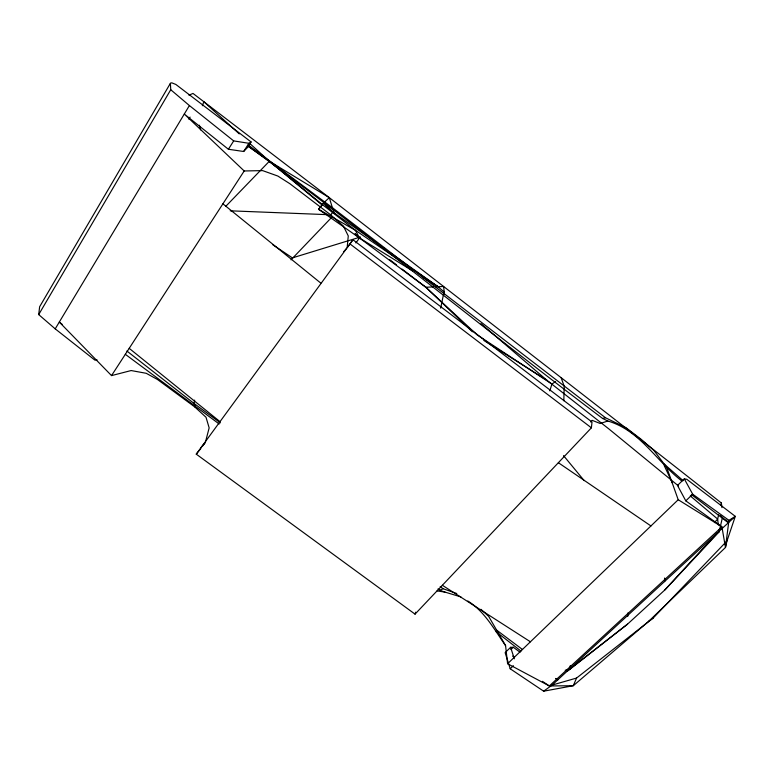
<?xml version="1.0" encoding="UTF-8"?>
<svg xmlns="http://www.w3.org/2000/svg" width="774" height="774" viewBox="0 0 774 774"><rect width="100%" height="100%" fill="white"/><g stroke="black" fill="none" stroke-linecap="round" stroke-linejoin="round"><path stroke-width="1.16" d="M627.782 616.346L627.878 613.008M570.264 665.65L569.896 669.239L567.178 671.184L627.55 624.125L664.866 589.943L719.075 531.902L722.355 517.961M591.394 427.819L592.013 422.024L352.954 239.756L196.257 454.144L415.038 614.14L591.394 427.819L349.596 243.626M97.089 359.9L94.844 360.084L55.215 328.863L38.7 314.592L39.638 306.746L170.396 83.311L171.722 82.808L175.843 84.443L251.095 141.961L247.593 147.408L243.646 151.491L228.398 149.256L184.289 114.049L244.197 170.977L262.618 170.609L277.837 176.046L289.795 183.651L330.662 214.843L343.385 226.066L348.271 235.925L347.158 247.719L352.954 239.756M543.648 691.192L552.104 685.077L735.3 516.355L726.989 540.939L725.48 547.47L721.91 526.833L685.793 500.846L677.502 485.443L684.293 478.854L686.77 479.28L735.3 516.355L728.944 520.351L725.48 547.47L648.419 621.551L573.292 685.725L543.648 691.192L510.201 668.775L505.132 652.637L510.627 647.306L513.307 647.248L520.06 652.221M194.651 400.11L194.09 403.506L195.445 406.534L194.729 406.901L157.461 379.483L146.247 373.3L131.135 370.553L111.524 375.603L59.298 322.061L62.143 324.296M440.696 308.158L443.299 295.358L444.392 293.249L443.608 286.486L329.308 197.66L193.007 93.441L188.933 95.173M718.707 514.468L717.643 519.044L718.291 524.888M720.846 505.316L721.378 503.023C629.272 430.209 536.343 358.536 443.608 286.486L435.81 286.796M205.71 441.132L209.154 427.877L206.019 417.254L194.729 406.901M549.821 390.851L551.91 384.059L555.597 381.534M415.038 614.14L415.696 612.137M202.353 105.738L203.823 101.713L239.253 133.892M726.989 540.939L653.266 617.971L576.533 678.072L573.292 685.725L549.317 685.957L507.599 663.734L505.577 645.622L488.655 616.346L480.925 609.302M38.7 314.592L170.744 89.736L170.396 83.311M55.215 328.863L189.398 105.545L170.744 89.736M188.837 119.177L190.094 117.116M228.398 149.256L233.69 140.907L248.899 143.296L251.095 141.961M243.646 151.491L248.899 143.296M111.524 375.603L244.197 170.977M291.034 259.832L331.543 217.494M202.778 445.872L205.429 442.235L200.93 447.74M355.885 242.92L360.142 237.105L292.398 257.887L272.496 244.536M590.765 422.072L592.11 420.321L600.189 423.494L607.861 421.027C640.243 430.489 656.604 461.565 681.894 481.041M196.257 454.144L200.785 448.601M330.662 214.843L334.204 210.557L332.356 207.655L329.308 197.66L269.362 161.244L247.864 146.073M334.794 213.663L323.745 202.778L318.588 209.319L359.436 237.937L360.142 237.105M343.743 251.656L346.471 248.502M714.421 522.614L717.643 519.044L690.292 495.931M664.866 589.943L716.918 533.276L719.075 531.902L718.814 529.561M225.931 206.174L269.362 161.244L277.953 167.803M510.956 649.531L513.307 647.248M507.599 663.734L678.208 499.733L666.704 467.409L653.875 450.429L641.269 439.38L626.118 427.799L605.403 417.699L332.356 207.655L248.251 145.028M510.201 668.775L513.394 665.717M685.793 500.846L692.711 494.218L684.293 478.854M329.308 197.66L322.071 204.346L269.362 161.244L249.876 143.548M627.55 624.125L569.896 669.239L565.214 670.255M648.419 621.551L653.266 617.971M437.978 588.956L439.748 590.262L443.086 588.724L456.757 593.532M552.104 685.077L576.533 678.072M248.299 146.18C368.666 233.932 483.663 328.805 602.598 418.463L605.403 417.699M355.053 233.971L359.436 237.937L425.845 287.251L433.595 286.902M230.207 210.818L326.792 214.63M460.888 596.889L444.953 592.091L437.01 590.891M439.748 590.262L444.953 592.091M602.598 418.463L607.861 421.027M355.189 233.748L359.436 237.937L412.513 270.861M422.72 277.198L438.026 286.699L444.431 292.204M678.208 499.733L721.91 526.833L549.317 685.957L542.419 681.323M483.827 340.444L546.908 380.247L608.944 428.999L678.44 485.908M442.351 585.279L530.422 641.791M551.91 384.059L477.113 334.89L425.845 287.251L402.045 269.081M400.187 260.857L355.382 230.265L322.071 204.346L383.981 248.309M408.15 266.295L438.026 286.699L389.873 252.498M558.364 462.707L650.934 525.952M692.711 494.218L728.944 520.351M512.63 656.1L514.555 657.513M467.796 600.992C484.814 611.537 494.363 629.717 505.577 645.622M220.358 422.836L194.09 403.506L126.868 351.009M219.187 423.997L125.291 354.289M440.183 586.586L443.086 588.724M496.115 631.71L521.028 651.128M496.473 629.978L522.576 649.579M279.859 169.264L281.765 170.715M283.681 172.176L285.587 173.637M389.661 259.638L396.327 264.718M691.366 494.528L728.363 522.74L726.312 520.08M189.398 105.545L233.69 140.907M129.2 348.339L219.961 421.607M222.902 203.823L320.823 283.129M269.362 161.244L322.023 204.946M481.031 323.648L546.908 380.247M664.121 463.984L683.113 480.673M720.323 515.523L728.363 522.74M425.845 287.251L472.392 331.823M328.157 207.983L323.745 202.778L318.588 209.319L355.382 230.265L359.436 237.937M563.52 455.605L584.196 480.644M664.16 465.464L672.432 483.063M561.121 377.731L564.188 386.216L563.83 400.758M510.627 647.306L514.313 658.819M199.382 125.204L200.611 129.877M721.378 503.023L721.929 507.609M664.585 578.043L664.673 581.613M557.725 679.901L555.79 678.479L557.725 679.901"/></g></svg>
